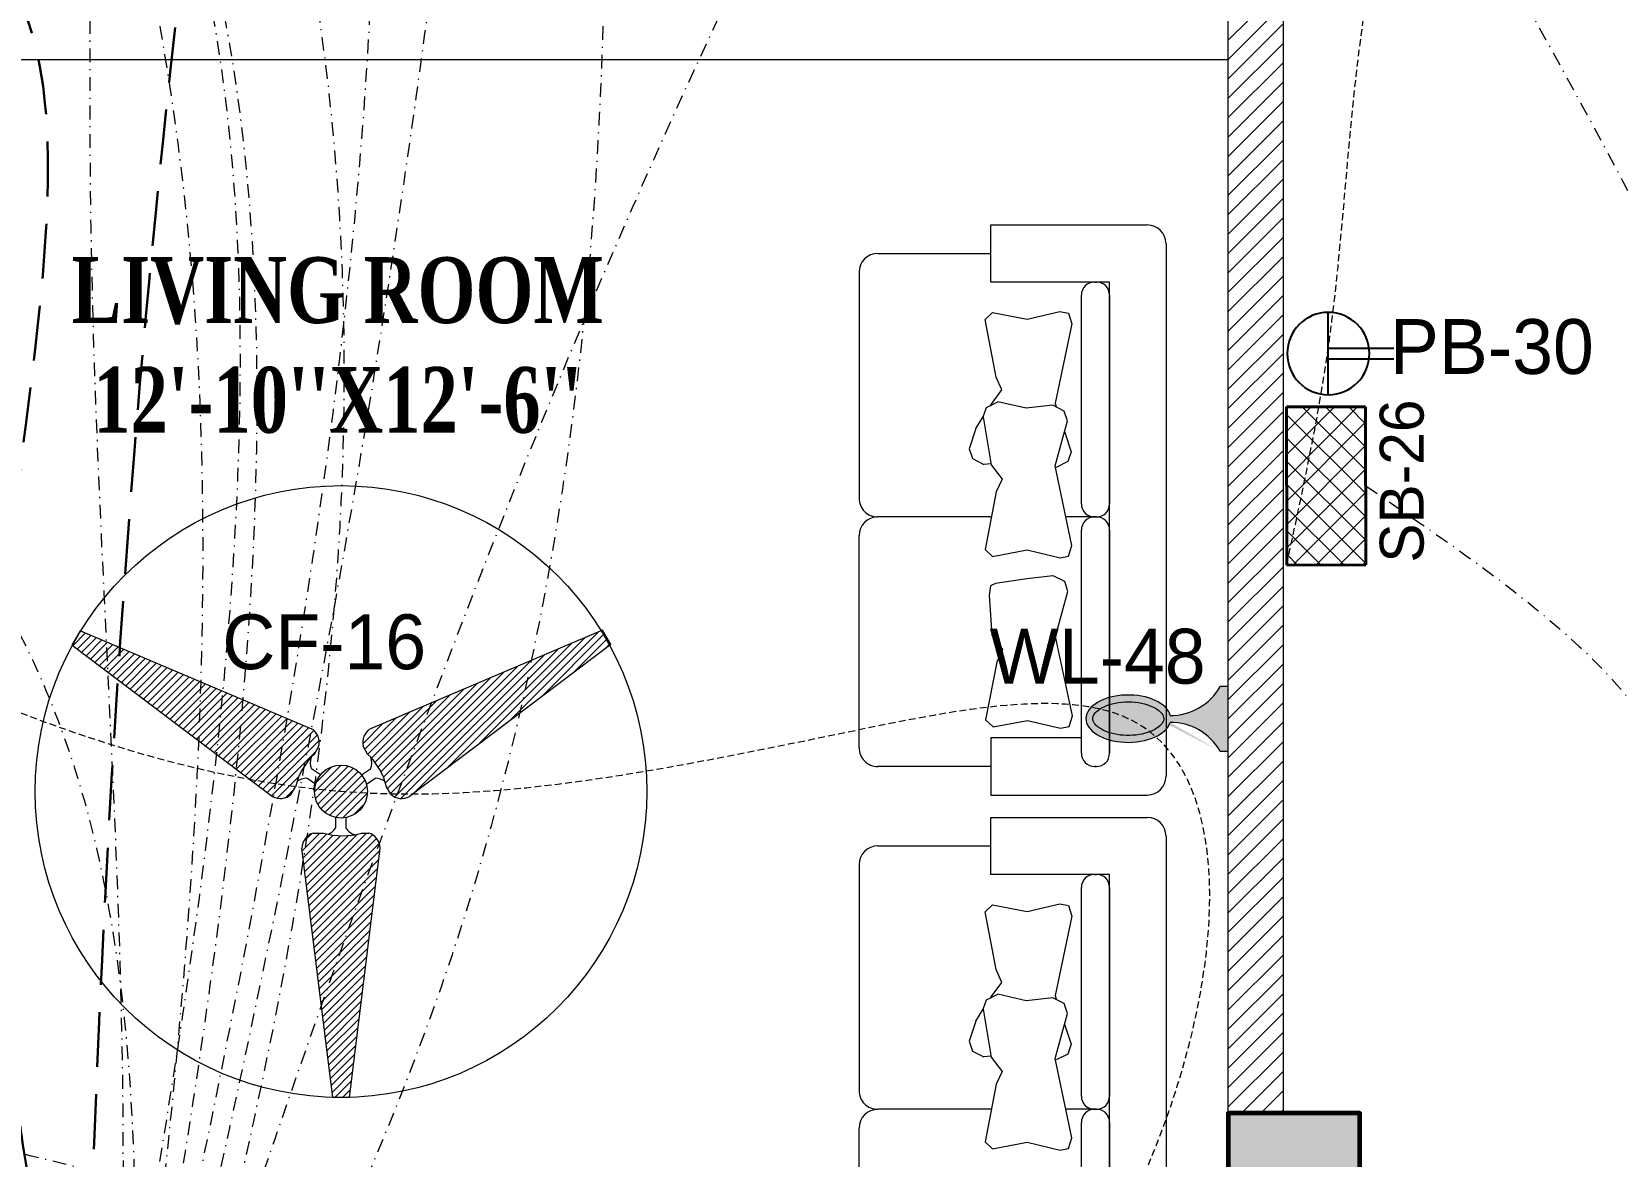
# Model space of a CAD drawing. Header units: inches. Extents: x 109699 to 44449955, y -10987 to 15824140.
# Drawn here: x 196263.5 to 196408.2, y -3661.4 to -3558.9 of the extents above; entities that cross this region are included whole.
import ezdxf

# ---------------------------------------------------------------- set-up
doc = ezdxf.new("R2010")
doc.units = ezdxf.units.IN
doc.header["$LTSCALE"] = 5
doc.header["$MEASUREMENT"] = 0
doc.linetypes.add('DASHDOT', pattern=[1, 0.5, -0.25, 0, -0.25])
doc.linetypes.add('DASHED2', pattern=[0.375, 0.25, -0.125])
doc.layers.get('0').update_dxf_attribs({"color": 123})
for name, color, linetype, lineweight in [('@NORMAL', 7, 'Continuous', 5), ('AC In', 244, 'DASHED2', 30), ('cloumn', 253, 'Continuous', 60), ('E-CF-Ceiling-Fan', 30, 'Continuous', 13), ('E-Con-Point', 5, 'DASHED2', 13), ('E-PB-Socket-5A', 203, 'Continuous', 13), ('E-SB-Switch-Board', 106, 'Continuous', 18), ('E-WL-Wall-Light', 232, 'Continuous', 15), ('ha', 252, 'Continuous', 5), ('SB', 1, 'DASHDOT', 20), ('WALL-1', 8, 'Continuous', 9)]:
    doc.layers.add(name, color=color, linetype=linetype, lineweight=lineweight)
doc.layers.add('FURNITUR', color=7, linetype='Continuous', lineweight=5, true_color=0xe8e8e8)
doc.layers.add('illustr-FURNITURE', color=34, linetype='Continuous')
doc.layers.add('T', color=8, linetype='Continuous')
doc.styles.get("Standard").update_dxf_attribs({"font": 'times.ttf'})
doc.styles.add('style2', font='ARIALN.TTF', dxfattribs={"width": 0.75, "height": 3})
doc.linetypes.add('ZIGZAG', pattern='A,0.0001,-0.2,[131,ltypeshp.shx,S=0.2,R=0,X=-0.2,Y=0],-0.4,[131,ltypeshp.shx,S=0.2,R=180,X=0.2,Y=0],-0.2', length=0.8001)

# ---------------------------------------------------------------- blocks, each defined once
blk = doc.blocks.new('coloumn-01')
at = {"layer": 'ha'}
h = blk.add_hatch(dxfattribs=at)
h.set_pattern_fill('AR-CONC', color=256, scale=0.5)
h.set_pattern_definition([(49.99999999999999, (0, 0), (3.586300913003767, -0.3137606749129755), [0.375, -4.125]), (355, (0, 0), (-0.693756668065, 3.760960668500059), [0.3, -3.3]), (100.45144446, (0.298858405, -0.02614672), (2.89254423363556, 3.447199954843147), [0.3187009599999999, -3.505710559999999]), (46.18420000000001, (0, 1), (5.336206653357862, -0.8275964039653827), [0.5625, -6.1875]), (96.63563549, (0.444683725, 0.931033465), (4.673309728371142, 4.870593003872752), [0.47805171, -5.258568799999999]), (351.1841639899999, (0, 1), (4.673309725273866, 4.870593001349951), [0.45, -4.950000005]), (21, (0.5, 0.75), (2.984535260592308, -2.013094453326694), [0.375, -4.125]), (326.0000000000001, (0.5, 0.75), (1.216576659607909, 3.625750225234265), [0.3, -3.3]), (71.45144474, (0.74871127, 0.58224213), (4.201111883649856, 1.612655764031769), [0.31870095, -3.50571056]), (37.50000000000001, (0, 0), (0.06079927658645334, 1.664469269156557), [0, -3.26, 0, -3.35, 0, -3.3125]), (7.499999999999999, (0, 0), (1.315347687210743, 1.972058559411801), [0, -1.91, 0, -3.185, 0, -1.2625]), (327.5, (-1.115, 0), (2.669112180862045, -0.1127743586718988), [0, -1.25, 0, -3.9, 0, -5.175]), (317.5, (-1.615, 0), (2.915930846711931, 0.5005249116615886), [0, -1.625, 0, -2.59, 0, -3.675])])
h.paths.add_polyline_path([(32128.44739975178, -2546319.049243456), (32092.44739975178, -2546319.049243456), (32092.44739975178, -2546331.049243456), (32128.44739975178, -2546331.049243456)])
h.paths.add_polyline_path([(32128.44739975189, -2546617.132962178), (32098.44739975189, -2546617.132962178), (32098.44739975189, -2546629.132962178), (32128.44739975189, -2546629.132962178)])
h.paths.add_polyline_path([(31978.51966727065, -2546605.132962178), (31966.51966727065, -2546605.132962178), (31966.51966727065, -2546635.132962178), (31978.51966727065, -2546635.132962178)])
h.paths.add_polyline_path([(31821.20333333506, -2546605.132962178), (31809.20333333506, -2546605.132962178), (31809.20333333506, -2546635.132962178), (31821.20333333506, -2546635.132962178)])
h.paths.add_polyline_path([(31689.20328743063, -2546611.133238418), (31677.20328743063, -2546611.133238418), (31677.20328743063, -2546635.133238418), (31689.20328743063, -2546635.133238418)])
h.paths.add_polyline_path([(31417.20347832461, -2546611.132962178), (31405.20347832461, -2546611.132962178), (31405.20347832461, -2546635.132962178), (31417.20347832461, -2546635.132962178)])
h.paths.add_polyline_path([(31435.20347912709, -2546415.348983645), (31405.20347912709, -2546415.348983645), (31405.20347912709, -2546427.348983645), (31435.20347912709, -2546427.348983645)])
h.paths.add_polyline_path([(31633.74647668525, -2546415.348983645), (31603.74647668525, -2546415.348983645), (31603.74647668525, -2546427.348983645), (31633.74647668525, -2546427.348983645)])
h.paths.add_polyline_path([(31821.20245073218, -2546319.049243455), (31809.20245073218, -2546319.049243455), (31809.20245073218, -2546349.049243455), (31821.20245073218, -2546349.049243455)])
h.paths.add_polyline_path([(31996.51966727068, -2546319.049243455), (31966.51966727068, -2546319.049243455), (31966.51966727068, -2546331.049243455), (31996.51966727068, -2546331.049243455)])
h.paths.add_polyline_path([(31581.74648750067, -2546291.049243452), (31541.74648750067, -2546291.049243452), (31541.74648750067, -2546301.049243452), (31581.74648750067, -2546301.049243452)])
h.paths.add_polyline_path([(31485.74647668505, -2546261.049243452), (31475.74647668505, -2546261.049243452), (31475.74647668505, -2546301.049243452), (31485.74647668505, -2546301.049243452)])
h.paths.add_polyline_path([(31581.74648750064, -2546206.049278549), (31521.74648750064, -2546206.049278549), (31521.74648750064, -2546216.049243455), (31581.74648750064, -2546216.049243455)])
h.paths.add_polyline_path([(31435.20347595899, -2546206.049243455), (31405.20347595899, -2546206.049243455), (31405.20347595899, -2546218.049243455), (31435.20347595899, -2546218.049243455)])
h.paths.add_polyline_path([(31435.20347912709, -2546094.049243455), (31405.20347912709, -2546094.049243455), (31405.20347912709, -2546106.049243455), (31435.20347912709, -2546106.049243455)])
h.paths.add_polyline_path([(31583.74647668522, -2546094.049243455), (31547.74647668522, -2546094.049243455), (31547.74647668522, -2546106.049243455), (31583.74647668522, -2546106.049243455)])
h.paths.add_polyline_path([(31775.41359277777, -2546094.049243455), (31763.41359277777, -2546094.049243455), (31763.41359277777, -2546124.049243455), (31775.41359277777, -2546124.049243455)])
h.paths.add_polyline_path([(32059.80123907101, -2546094.049243455), (32047.80123907101, -2546094.049243455), (32047.80123907101, -2546124.049243455), (32059.80123907101, -2546124.049243455)])
h.paths.add_polyline_path([(32058.06771510976, -2545913.633020405), (32028.06771510976, -2545913.633020405), (32028.06771510976, -2545925.633020405), (32058.06771510976, -2545925.633020405)])
h.paths.add_polyline_path([(32048.06771510973, -2545722.712815279), (32036.06771510973, -2545722.712815279), (32036.06771510973, -2545746.712815279), (32048.06771510973, -2545746.712815279)])
h.paths.add_polyline_path([(31799.41359277774, -2545913.633020405), (31763.41359277774, -2545913.633020405), (31763.41359277774, -2545925.633020405), (31799.41359277774, -2545925.633020405)])
h.paths.add_polyline_path([(31591.53986684192, -2545945.049243456), (31561.31223659915, -2545945.049243456), (31561.31223659915, -2545957.049243456), (31591.53986684192, -2545957.049243456)])
h.paths.add_polyline_path([(31435.20347912709, -2545945.049243456), (31405.20347912709, -2545945.049243456), (31405.20347912709, -2545957.049243456), (31435.20347912709, -2545957.049243456)])
h.paths.add_polyline_path([(31429.2035252499, -2545715.383477275), (31405.2035252499, -2545715.383477275), (31405.2035252499, -2545727.383477275), (31429.2035252499, -2545727.383477275)])
h.paths.add_polyline_path([(31605.53986684192, -2545715.383237123), (31581.53986684192, -2545715.383237123), (31581.53986684192, -2545727.383237123), (31605.53986684192, -2545727.383237123)])
h.paths.add_polyline_path([(31775.41359277774, -2545711.610186095), (31763.41359277774, -2545711.610186095), (31763.41359277774, -2545735.610186095), (31775.41359277774, -2545735.610186095)])
at = {"layer": 'cloumn', "elevation": -16.70462349056088}
blk.add_lwpolyline([(31775.41359277777, -2546124.049243455), (31775.41359277777, -2546094.049243455), (31763.41359277777, -2546094.049243455), (31763.41359277777, -2546124.049243455)], close=True, dxfattribs=at)
blk = doc.blocks.new('A$C677D3EAC')
at = {"layer": 'FURNITUR'}
for p, q in [((12.00479866045498, 51.95316647657546), (26.27257498371182, 51.95316647657546)), ((12.00479866045498, 46.7545977087857), (12.00479866045498, 51.95316647657546)), ((1.714798660454107, 49.35388209268422), (12.00479866045498, 49.35388209268422)), ((27.98757498370105, 50.23816647657532), (27.98757498370833, 1.714991515273141)), ((-0.0002013395424000919, 47.63888209268407), (-0.0002013395424000919, 27.05888209268414)), ((22.84257498371153, 46.7545977087857), (12.00479866045498, 46.7545977087857)), ((21.47057498371578, 46.7545977087857), (21.64207498370524, 46.7545977087857)), ((22.84257498370425, 3.799775899162796), (22.84257498370425, 46.7545977087857)), ((20.27007498366584, 26.54438209267664), (20.27007498370949, 45.55409770878578)), ((22.84257498371153, 45.55409770878578), (22.8425749836606, 26.54438209267664)), ((11.49008981315274, 43.32827631189775), (12.16517933704745, 43.96611358265636)), ((12.16517933704745, 43.96611358265636), (15.31559601729532, 43.36579608827378)), ((15.31559601729532, 43.36579608827378), (18.31599273014581, 44.07867291178536)), ((18.31599273014581, 44.07867291178536), (19.10359739428532, 43.92859380628033)), ((19.10359739428532, 43.92859380628033), (19.40363667030761, 42.95307747577226)), ((12.5027240989948, 38.07549475087126), (11.49008981315274, 43.32827631189775)), ((19.40363667030761, 42.95307747577226), (17.86593348672614, 35.7117434773545)), ((13.02779365549941, 36.91237953848213), (12.5027240989948, 38.07549475087126)), ((12.05266419680993, 35.5991841482255), (13.02779365549941, 36.91237953848213)), ((11.33031025100354, 34.46060119444883), (11.61261941229895, 35.30786455647831)), ((11.61261941229895, 35.30786455647831), (12.66275786653569, 35.83314249810883)), ((12.00544753944268, 35.43314440848462), (12.05266419680993, 35.5991841482255)), ((15.24777488336258, 35.24313066369177), (12.66275786653569, 35.83314249810883)), ((17.65718828754325, 35.51486969230791), (15.24777488336258, 35.24313066369177)), ((18.70732674178726, 34.98959175067739), (17.65718828754325, 35.51486969230791)), ((17.86593348672614, 35.7117434773545), (17.97569034616026, 35.37952664570821)), ((19.00736667657475, 34.08911497292229), (18.70732674178726, 34.98959175067739)), ((10.63983892452234, 33.38899892960671), (10.03458546302863, 31.55699145095787)), ((10.63983892452234, 33.38899892960671), (11.33031025100354, 34.46060119444883)), ((11.33031025100354, 34.46060119444883), (12.05985271719692, 30.10290950415674)), ((17.87312200711312, 29.99035017502774), (19.00736667657475, 34.08911497292229)), ((18.72337355450145, 33.1164066199799), (19.32862701599515, 31.28439914133105)), ((10.03458546302863, 31.55699145095787), (10.3346253978234, 30.65651467320276)), ((10.3346253978234, 30.65651467320276), (11.38476385206013, 30.13123673157224)), ((19.02858708120039, 30.38392236357595), (17.97844862696365, 29.85864442194543)), ((19.32862701599515, 31.28439914133105), (19.02858708120039, 30.38392236357595)), ((12.04650223874341, 30.18265437400623), (11.38476385206013, 30.13123673157224)), ((12.05985271719692, 30.10290950415674), (13.0349821758864, 28.78971411390012)), ((19.4108251906946, 22.74901617660998), (17.87312200711312, 29.99035017502774)), ((17.97844862696365, 29.85864442194543), (17.89591218490386, 29.87674181101283)), ((12.50991261938179, 27.62659890151099), (11.49727833353245, 22.3738173404854)), ((13.0349821758864, 28.78971411390012), (12.50991261938179, 27.62659890151099)), ((12.06984914469649, 25.34388209268036), (1.714798660454107, 25.34388209268491)), ((21.47057498365757, 25.34388209267672), (18.85980329597078, 25.34388209267763)), ((21.47057498373033, 25.34388209267672), (21.64207498372707, 25.34388209267672)), ((21.64207498366159, 25.34388209267672), (21.47057498366485, 25.34388209267672)), ((-0.0002013395424000919, 4.314275899168024), (-0.0002013395424000919, 23.62888209268476)), ((20.27007498370949, 3.79977589916416), (20.27007498372404, 24.1433820926768)), ((22.84257498372608, 24.1433820926768), (22.84257498370425, 3.79977589916416)), ((11.49727833353245, 22.3738173404854), (12.17236785743444, 21.73598006972588)), ((12.17236785743444, 21.73598006972588), (15.32278453768231, 22.33629756410846)), ((15.32278453768231, 22.33629756410846), (18.3231812505328, 21.62342074059688)), ((18.3231812505328, 21.62342074059688), (19.11078591466503, 21.77349984610191)), ((19.11078591466503, 21.77349984610191), (19.4108251906946, 22.74901617660998)), ((11.98386482938076, 19.06232831278612), (11.87135034790845, 18.19937131140705)), ((12.43392473156564, 19.28744697104412), (11.98386482938076, 19.06232831278612)), ((15.28969182424771, 19.71016240346398), (12.43392473156564, 19.28744697104412)), ((17.69910522842838, 19.98190143208012), (15.28969182424771, 19.71016240346398)), ((18.74924368267239, 19.4566234904496), (17.69910522842838, 19.98190143208012)), ((19.04928361745988, 18.5561467126945), (18.74924368267239, 19.4566234904496)), ((11.87135034790845, 18.19937131140705), (12.10176965808205, 14.56994124392895)), ((17.91503894799826, 14.45738191479995), (19.04928361745988, 18.5561467126945)), ((12.10176965808205, 14.56994124392895), (13.07689911677153, 13.25674585367233)), ((13.07689911677153, 13.25674585367233), (12.55182956026692, 12.0936306412832)), ((19.45274213157973, 7.216047916382195), (17.91503894799826, 14.45738191479995)), ((12.55182956026692, 12.0936306412832), (11.53919527441758, 6.840849080256703)), ((11.53919527441758, 6.840849080256703), (12.21428479831957, 6.203011809498093)), ((12.21428479831957, 6.203011809498093), (15.36470147856744, 6.803329303880673)), ((15.36470147856744, 6.803329303880673), (18.36509819141793, 6.090452480368185)), ((18.36509819141793, 6.090452480368185), (19.15270285555744, 6.240531585874123)), ((19.15270285555744, 6.240531585874123), (19.45274213157973, 7.216047916382195)), ((20.27007498370949, 5.198560283064126), (12.00479866045498, 5.198560283062761)), ((12.00479866045498, 5.198560283062761), (12.00479866045498, -8.484727004542947e-06)), ((12.00479866045498, 2.599275899167878), (1.714798660446831, 2.599275899171516)), ((21.64207498370524, 2.59927589916424), (21.47057498370123, 2.59927589916424)), ((21.47057498370123, 2.59927589916424), (21.64207498369797, 2.59927589916424)), ((12.00479866045498, -8.484727004542947e-06), (26.27257498371182, -8.484727004542947e-06))]:
    blk.add_line(p, q, dxfattribs=at)
for centre, radius, start, end in [((26.27257498370454, 50.23816647657532), 1.715, 0, 90), ((1.714798660454107, 47.63888209268407), 1.715, 90, 180), ((21.47057498371578, 45.55409770878532), 1.200500000000829, 90, 179.9999999999739), ((21.64207498371252, 45.55409770878578), 1.20049999999992, 0, 90), ((1.714798660454107, 27.05888209268414), 1.715, 180, 270), ((21.47057498366485, 26.5443820926771), 1.200500000000375, 180.0000000000261, 270), ((21.64207498366159, 26.54438209267664), 1.20049999999901, 270, 0), ((1.714798660454107, 23.62888209268476), 1.715, 90, 180), ((21.47057498373033, 24.14338209267726), 1.20049999999901, 90, 180.0000000000261), ((21.64207498372707, 24.14338209267726), 1.200499999999465, 359.999999999974, 90), ((1.714798660446831, 4.314275899171662), 1.715, 180, 270), ((21.47057498370123, 3.799775899163706), 1.200499999999465, 179.9999999999739, 270), ((21.64207498370524, 3.79977589916416), 1.20049999999992, 270, 0), ((26.27257498371182, 1.714991515273141), 1.715, 270, 0)]:
    blk.add_arc(centre, radius, start, end, dxfattribs=at)
blk = doc.blocks.new('A$C4DCB0E22')
h = blk.add_hatch()
h.set_pattern_fill('ANSI37', color=256, scale=15, angle=90.05046403147966, style=0)
h.set_pattern_definition([(135.0504640314797, (0, 0), (-1.324656962164393, -1.326992438783809), []), (225.0504640314796, (0, 0), (1.326992438783809, -1.324656962164393), [])])
h.paths.add_polyline_path([(0.0158499618895469, -4.176303718850249e-06), (-3.779117417224143e-06, 17.9999888419976), (8.999992730033242, 18.00791571250107), (9.015846471040199, 0.007922694199763214)])
at = {"lineweight": 40}
for p, q in [((-3.779117417224143e-06, 17.9999888419976), (8.999992730033242, 18.00791571250107)), ((0.0158499618895469, -4.176303718850249e-06), (-3.779117417224143e-06, 17.9999888419976)), ((9.015846471040199, 0.007922694199763214), (8.999992730033242, 18.00791571250107)), ((0.0158499618895469, -4.176303718850249e-06), (9.015846471040199, 0.007922694199763214))]:
    blk.add_line(p, q, dxfattribs=at)
blk = doc.blocks.new('A$C0EEE0DA8')
at = {"lineweight": 25}
for p, q in [((9.859886922386067, 11.01563311866266), (9.859886922386067, 3.514223118661903)), ((9.859886922386067, 7.754928118662065), (15.8195753665932, 7.754928118662065)), ((9.859886922386067, 6.774928118662501), (15.8195753665932, 6.774928118662501))]:
    blk.add_line(p, q, dxfattribs=at)
blk.add_circle((9.85988692238243, 7.264928118662283), 3.750704999999999, dxfattribs=at)
blk = doc.blocks.new('E-W-LIGHT')
at = {"linetype": 'ByBlock', "ltscale": 0.5}
h = blk.add_hatch(color=256, dxfattribs=at)
h.dxf.hatch_style = 1
h.set_gradient(color1=(255, 255, 255), color2=(255, 255, 0), name='CYLINDER')
edge = h.paths.add_edge_path()
edge.add_spline(control_points=[(-96.71110423948552, 1.235367220396483), (-96.8976251288622, 1.235367220396483), (-97.08530367817384, 1.204590695443009), (-97.49532330615068, 1.060408411101338), (-97.71769888777162, 0.9452617532663472), (-98.18859363857634, 0.6007580769133996), (-98.4360601757027, 0.3712016227401077), (-98.9274233233457, -0.2076466389563343), (-99.17095937526851, -0.5565722783421756), (-99.79256403547286, -1.649000525487912), (-100.1403411294208, -2.496475964584042), (-100.6655547252501, -4.389078901701514), (-100.8435119435345, -5.433326140728264), (-100.996858843053, -7.577941591604359), (-100.9723680002039, -8.677864733885961), (-100.7253955626443, -10.7881619923927), (-100.5027117058065, -11.79805679996582), (-99.90205506231798, -13.59089832466863), (-99.52349327352754, -14.37265162368595), (-98.79708591162027, -15.46144462183512), (-98.46289770719719, -15.83531695936959), (-97.82402795464219, -16.37320808014224), (-97.52292902289115, -16.53708124557815), (-97.0332651008719, -16.69867335386745), (-96.83300356165012, -16.72444707740215), (-96.42760539585558, -16.70413243760904), (-96.21918910161975, -16.65733367471884), (-95.75858057275782, -16.45705756399432), (-95.50712660475898, -16.30138572900886), (-94.98330090317799, -15.85001415615693), (-94.71221849052682, -15.55449414506236), (-94.18744122004225, -14.82684639582039), (-93.93399672563008, -14.39521060388152), (-93.32240182252819, -13.09860869282319), (-93.0057716383552, -12.13470487732181), (-92.57508722519842, -10.03980369670334), (-92.46055768618565, -8.90959698224412), (-92.45565766659526, -6.646794607945969), (-92.56528275998282, -5.514732191470296), (-92.98715107886524, -3.412587944823316), (-93.29985699109132, -2.443281268231641), (-93.99092435031811, -0.9549615958549695), (-94.34810290115182, -0.3877643056552464), (-95.07582621573985, 0.4836147841888085), (-95.44374809115733, 0.7854262440646148), (-96.01798165069457, 1.105607693885873), (-96.24029005175481, 1.180327462172805), (-96.53763867025813, 1.228459302029147), (-96.62438560181026, 1.235367220396483), (-96.71110423948552, 1.235367220396483)], knot_values=[0, 0, 0, 0, 0.194197829587449, 0.194197829587449, 0.388395659174898, 0.388395659174898, 0.582593488762347, 0.582593488762347, 0.776791318349796, 0.776791318349796, 1.110216687407361, 1.110216687407361, 1.443642056464925, 1.443642056464925, 1.77706742552249, 1.77706742552249, 2.110492794580054, 2.110492794580054, 2.443918163637619, 2.443918163637619, 2.701496175378678, 2.701496175378678, 2.959074187119738, 2.959074187119738, 3.169612053741, 3.169612053741, 3.380149920362263, 3.380149920362263, 3.590687786983526, 3.590687786983526, 3.801225653604789, 3.801225653604789, 4.011763520226051, 4.011763520226051, 4.360140390670959, 4.360140390670959, 4.708517261115867, 4.708517261115867, 5.056894131560775, 5.056894131560775, 5.405271002005684, 5.405271002005684, 5.69307956715584, 5.69307956715584, 5.980888132305996, 5.980888132305996, 6.192897451070847, 6.192897451070847, 6.283185307179586, 6.283185307179586, 6.283185307179586, 6.283185307179586], degree=3, periodic=0)
at = {"layer": 'E-WL-Wall-Light', "linetype": 'ByBlock', "ltscale": 0.5}
h = blk.add_hatch(color=256, dxfattribs=at)
h.dxf.hatch_style = 1
edge = h.paths.add_edge_path()
edge.add_ellipse((-96.71110423948552, -7.740473765769313), major_axis=(0, 10.71660606041263), ratio=0.559300439547623, start_angle=187.7376784571124, end_angle=531.0374031504149)
edge.add_arc((-112.001170541625, -18.46997501720373), 14.35701343791298, -60.53601194170483, 0.5736542653427819, ccw=False)
edge.add_line((-104.9392941575301, -30.97012448799713), (-104.939294157532, -33.06572841662167))
edge.add_line((-104.939294157532, -33.06572841662167), (-88.60969415754215, -33.06572841666017))
edge.add_line((-88.60969415754215, -33.06572841666017), (-88.60969415754002, -30.97012448799946))
edge.add_arc((-81.54781777344922, -18.46997501720374), 14.35701343791298, 179.559619270027, 240.5360119417236, ccw=False)
edge = h.paths.add_edge_path(flags=16)
edge.add_spline(control_points=[(-96.71110423948552, 1.235367220396483), (-96.8976251288622, 1.235367220396483), (-97.08530367817384, 1.204590695443009), (-97.49532330615068, 1.060408411101338), (-97.71769888777162, 0.9452617532663472), (-98.18859363857634, 0.6007580769133996), (-98.4360601757027, 0.3712016227401077), (-98.9274233233457, -0.2076466389563343), (-99.17095937526851, -0.5565722783421756), (-99.79256403547286, -1.649000525487912), (-100.1403411294208, -2.496475964584042), (-100.6655547252501, -4.389078901701514), (-100.8435119435345, -5.433326140728264), (-100.996858843053, -7.577941591604359), (-100.9723680002039, -8.677864733885961), (-100.7253955626443, -10.7881619923927), (-100.5027117058065, -11.79805679996582), (-99.90205506231798, -13.59089832466863), (-99.52349327352754, -14.37265162368595), (-98.79708591162027, -15.46144462183512), (-98.46289770719719, -15.83531695936959), (-97.82402795464219, -16.37320808014224), (-97.52292902289115, -16.53708124557815), (-97.0332651008719, -16.69867335386745), (-96.83300356165012, -16.72444707740215), (-96.42760539585558, -16.70413243760904), (-96.21918910161975, -16.65733367471884), (-95.75858057275782, -16.45705756399432), (-95.50712660475898, -16.30138572900886), (-94.98330090317799, -15.85001415615693), (-94.71221849052682, -15.55449414506236), (-94.18744122004225, -14.82684639582039), (-93.93399672563008, -14.39521060388152), (-93.32240182252819, -13.09860869282319), (-93.0057716383552, -12.13470487732181), (-92.57508722519842, -10.03980369670334), (-92.46055768618565, -8.90959698224412), (-92.45565766659526, -6.646794607945969), (-92.56528275998282, -5.514732191470296), (-92.98715107886524, -3.412587944823316), (-93.29985699109132, -2.443281268231641), (-93.99092435031811, -0.9549615958549695), (-94.34810290115182, -0.3877643056552464), (-95.07582621573985, 0.4836147841888085), (-95.44374809115733, 0.7854262440646148), (-96.01798165069457, 1.105607693885873), (-96.24029005175481, 1.180327462172805), (-96.53763867025813, 1.228459302029147), (-96.62438560181026, 1.235367220396483), (-96.71110423948552, 1.235367220396483)], knot_values=[0, 0, 0, 0, 0.194197829587449, 0.194197829587449, 0.388395659174898, 0.388395659174898, 0.582593488762347, 0.582593488762347, 0.776791318349796, 0.776791318349796, 1.110216687407361, 1.110216687407361, 1.443642056464925, 1.443642056464925, 1.77706742552249, 1.77706742552249, 2.110492794580054, 2.110492794580054, 2.443918163637619, 2.443918163637619, 2.701496175378678, 2.701496175378678, 2.959074187119738, 2.959074187119738, 3.169612053741, 3.169612053741, 3.380149920362263, 3.380149920362263, 3.590687786983526, 3.590687786983526, 3.801225653604789, 3.801225653604789, 4.011763520226051, 4.011763520226051, 4.360140390670959, 4.360140390670959, 4.708517261115867, 4.708517261115867, 5.056894131560775, 5.056894131560775, 5.405271002005684, 5.405271002005684, 5.69307956715584, 5.69307956715584, 5.980888132305996, 5.980888132305996, 6.192897451070847, 6.192897451070847, 6.283185307179586, 6.283185307179586, 6.283185307179586, 6.283185307179586], degree=3, periodic=0)
for p, q in [((-104.9392941575301, -30.97012448799713), (-104.939294157532, -33.06572841662167)), ((-88.60969415754215, -33.06572841666017), (-88.60969415754002, -30.97012448803655)), ((-104.939294157532, -33.06572841662167), (-88.60969415754215, -33.06572841666017))]:
    blk.add_line(p, q)
at = {"linetype": 'ByBlock', "ltscale": 0.5}
for centre, start, end in [((-112.001170541625, -18.46997501720374), 299.4639880582952, 0.5736542653427851), ((-81.54781777344922, -18.46997501720374), 179.4263457346572, 240.5360119417045)]:
    blk.add_arc(centre, 14.35701343791298, start, end, dxfattribs=at)
blk.add_ellipse((-96.71110423948552, -7.740473765769313), major_axis=(0, 10.71660606041263), ratio=0.559300439547623, start_param=3.276640619127039, end_param=9.268351136215248, dxfattribs=at)
blk.add_open_spline([(-96.71110423948552, 1.235367220396483), (-96.8976251288622, 1.235367220396483), (-97.08530367817384, 1.204590695443009), (-97.49532330615068, 1.060408411101338), (-97.71769888777162, 0.9452617532663472), (-98.18859363857634, 0.6007580769133996), (-98.4360601757027, 0.3712016227401077), (-98.9274233233457, -0.2076466389563343), (-99.17095937526851, -0.5565722783421756), (-99.79256403547286, -1.649000525487912), (-100.1403411294208, -2.496475964584042), (-100.6655547252501, -4.389078901701514), (-100.8435119435345, -5.433326140728264), (-100.996858843053, -7.577941591604359), (-100.9723680002039, -8.677864733885961), (-100.7253955626443, -10.7881619923927), (-100.5027117058065, -11.79805679996582), (-99.90205506231798, -13.59089832466863), (-99.52349327352754, -14.37265162368595), (-98.79708591162027, -15.46144462183512), (-98.46289770719719, -15.83531695936959), (-97.82402795464219, -16.37320808014224), (-97.52292902289115, -16.53708124557815), (-97.0332651008719, -16.69867335386745), (-96.83300356165012, -16.72444707740215), (-96.42760539585558, -16.70413243760904), (-96.21918910161975, -16.65733367471884), (-95.75858057275782, -16.45705756399432), (-95.50712660475898, -16.30138572900886), (-94.98330090317799, -15.85001415615693), (-94.71221849052682, -15.55449414506236), (-94.18744122004225, -14.82684639582039), (-93.93399672563008, -14.39521060388152), (-93.32240182252819, -13.09860869282319), (-93.0057716383552, -12.13470487732181), (-92.57508722519842, -10.03980369670334), (-92.46055768618565, -8.90959698224412), (-92.45565766659526, -6.646794607945969), (-92.56528275998282, -5.514732191470296), (-92.98715107886524, -3.412587944823316), (-93.29985699109132, -2.443281268231641), (-93.99092435031811, -0.9549615958549695), (-94.34810290115182, -0.3877643056552464), (-95.07582621573985, 0.4836147841888085), (-95.44374809115733, 0.7854262440646148), (-96.01798165069457, 1.105607693885873), (-96.24029005175481, 1.180327462172805), (-96.53763867025813, 1.228459302029147), (-96.62438560181026, 1.235367220396483), (-96.71110423948552, 1.235367220396483)], degree=3, knots=[0, 0, 0, 0, 0.194197829587449, 0.194197829587449, 0.388395659174898, 0.388395659174898, 0.582593488762347, 0.582593488762347, 0.776791318349796, 0.776791318349796, 1.110216687407361, 1.110216687407361, 1.443642056464925, 1.443642056464925, 1.77706742552249, 1.77706742552249, 2.110492794580054, 2.110492794580054, 2.443918163637619, 2.443918163637619, 2.701496175378678, 2.701496175378678, 2.959074187119738, 2.959074187119738, 3.169612053741, 3.169612053741, 3.380149920362263, 3.380149920362263, 3.590687786983526, 3.590687786983526, 3.801225653604789, 3.801225653604789, 4.011763520226051, 4.011763520226051, 4.360140390670959, 4.360140390670959, 4.708517261115867, 4.708517261115867, 5.056894131560775, 5.056894131560775, 5.405271002005684, 5.405271002005684, 5.69307956715584, 5.69307956715584, 5.980888132305996, 5.980888132305996, 6.192897451070847, 6.192897451070847, 6.283185307179586, 6.283185307179586, 6.283185307179586, 6.283185307179586], dxfattribs=at)
blk = doc.blocks.new('1')
at = {"layer": 'E-CF-Ceiling-Fan', "linetype": 'ByBlock', "ltscale": 0.5}
h = blk.add_hatch(dxfattribs=at)
h.set_pattern_fill('ANSI31', color=256, scale=10)
h.set_pattern_definition([(45, (0, 0), (-0.8838834764831843, 0.8838834764831844), [])])
edge = h.paths.add_edge_path()
edge.add_line((209066.544903523, -13067.11685315647), (209064.6438415694, -13070.41407147769))
edge.add_line((209064.6438415694, -13070.41407147769), (209110.249472843, -13104.88204089217))
edge.add_ellipse((209112.0161950886, -13101.65334947437), major_axis=(2.602475337466696, 2.602475337466696), ratio=0.9999999999999906, start_angle=196.3127629962977, end_angle=268.2872464290007)
edge.add_line((209114.5397230216, -13104.33244681023), (209115.4849750511, -13102.69748638713))
edge.add_ellipse((209130.2442591997, -13106.24386666673), major_axis=(10.7334356491749, 10.7334356491749), ratio=0.9999999999981393, start_angle=88.44228272541869, end_angle=121.48902709430789, ccw=False)
edge.add_line((209119.806567247, -13095.22262044099), (209120.8528262952, -13093.41295266685))
edge.add_ellipse((209117.2719126632, -13092.56276837834), major_axis=(2.602475337466932, 2.602475337466932), ratio=0.9999999999995292, start_angle=301.6440633906456, end_angle=373.6185468234727)
edge.add_line((209119.1884486464, -13089.4206917419), (209066.544903523, -13067.11685315647))
edge = h.paths.add_edge_path()
edge.add_ellipse((209131.089283705, -13116.74145270932), major_axis=(2.633110768784475, 2.633110768784475), ratio=0.9999999999997597, start_angle=316.8297377331859, end_angle=387.8389618723904)
edge.add_line((209132.1880164829, -13113.18345735742), (209130.5488454061, -13113.22495130345))
edge.add_ellipse((209126.3035237661, -13098.2962790596), major_axis=(-10.97469841933177, 10.97469841933177), ratio=0.9999999999999191, start_angle=145.1951729281282, end_angle=150.8743574177565, ccw=False)
edge.add_ellipse((209126.3035237661, -13098.2962790596), major_axis=(-10.97469841933177, 10.97469841933177), ratio=0.9999999999999191, start_angle=122.4336804261327, end_angle=145.1951729281282, ccw=False)
edge.add_ellipse((209126.3035237661, -13098.2962790596), major_axis=(-10.97469841933177, 10.97469841933177), ratio=0.9999999999999191, start_angle=118.5749297277244, end_angle=122.4336804261327, ccw=False)
edge.add_line((209121.9149097344, -13113.18345735741), (209119.5749032555, -13113.18345735741))
edge.add_ellipse((209120.6314155011, -13116.70924926331), major_axis=(2.602635845509655, 2.602635845509654), ratio=0.9999999999987026, start_angle=61.6809744807266, end_angle=133.6503259141647)
edge.add_line((209116.9517537436, -13116.62255417043), (209123.9933819142, -13173.42733947012))
edge.add_line((209123.9933819142, -13173.42733947012), (209127.784032512, -13173.43690240765))
edge.add_line((209127.784032512, -13173.43690240765), (209134.8111659948, -13116.62255417052))
h.paths.add_polyline_path([(209119.8508739552, -13103.74154532349, 1), (209131.9120457831, -13103.74154532349, 1)])
edge = h.paths.add_edge_path()
edge.add_line((209187.3717421067, -13070.20410122277), (209185.4890127634, -13066.97304093389))
edge.add_line((209185.4890127634, -13066.97304093389), (209132.574471092, -13089.4206917419))
edge.add_ellipse((209134.4910070752, -13092.56276837834), major_axis=(-2.602475337469112, 2.602475337469112), ratio=0.9999999999994945, start_angle=-13.61854682341294, end_angle=58.35593660933898)
edge.add_line((209130.9100934432, -13093.41295266685), (209131.9563524914, -13095.22262044099))
edge.add_ellipse((209121.5186605386, -13106.24386666673), major_axis=(10.73343564915542, 10.73343564915542), ratio=0.999999999999095, start_angle=328.5109729056215, end_angle=361.55771727458557, ccw=False)
edge.add_line((209136.2779446873, -13102.69748638713), (209137.2231967167, -13104.33244681019))
edge.add_ellipse((209139.7467246498, -13101.65334947437), major_axis=(-2.602475337469201, 2.602475337469201), ratio=0.9999999999990601, start_angle=91.71275357099776, end_angle=163.2982999863874)
edge.add_line((209141.4914892536, -13104.89395933078), (209187.3717421067, -13070.20410122277))
at = {"layer": 'E-CF-Ceiling-Fan', "ltscale": 10}
for p, q in [((209064.6438415694, -13070.41407147769), (209066.544903523, -13067.11685315647)), ((209066.544903523, -13067.11685315647), (209119.1884486464, -13089.42069174189)), ((209185.4947354289, -13066.97061323832), (209132.574471092, -13089.42069174189)), ((209187.3717421067, -13070.20410122277), (209185.4890127634, -13066.97304093388)), ((209064.6438415694, -13070.41407147769), (209110.249472843, -13104.88204089212)), ((209187.3717421067, -13070.20410122277), (209141.4914892536, -13104.8939593308)), ((209119.8065672471, -13095.2226204409), (209120.8528262952, -13093.41295266684)), ((209131.9563524913, -13095.2226204409), (209130.9100934432, -13093.41295266684)), ((209121.1873655701, -13099.95559165538), (209119.1343670181, -13098.56426171081)), ((209130.5755541683, -13099.95559165538), (209132.6285527202, -13098.56426171081)), ((209114.5397230216, -13104.33244681025), (209115.484975051, -13102.69748638717)), ((209120.0894197592, -13102.06218894969), (209118.0923406337, -13100.70875594979)), ((209131.6734999792, -13102.06218894969), (209133.6705791047, -13100.70875594979)), ((209137.2231967167, -13104.33244681025), (209136.2779446873, -13102.69748638717)), ((209124.6292368371, -13109.64068966342), (209124.6292368371, -13112.08558296959)), ((209126.9897148455, -13109.6694233058), (209126.9897148455, -13112.08558296959)), ((209119.5749032554, -13113.18345735741), (209121.9149097344, -13113.18345735741)), ((209130.5488454059, -13113.22495130345), (209132.1880164829, -13113.18345735741)), ((209123.9933819142, -13173.42733947012), (209116.9517537436, -13116.62255417042)), ((209127.784032512, -13173.43690240765), (209134.8111659948, -13116.62255417039)), ((209127.784032512, -13173.43690240765), (209123.9933819142, -13173.42733947012))]:
    blk.add_line(p, q, dxfattribs=at)
for radius in [69.69809221428028, 6.030585913961706]:
    blk.add_circle((209125.8814598692, -13103.74154532349), radius, dxfattribs=at)
for centre, major_axis, ratio, start_param, end_param in [((209117.2719126632, -13092.56276837834), (2.602475337466931, 2.602475337466931), 0.9999999999995293, 5.264682075261256, 6.520873788586199), ((209134.4910070752, -13092.56276837834), (-2.602475337469112, 2.602475337469112), 0.9999999999994945, -0.2376884814055706, 1.018503231918061), ((209130.2442591997, -13106.24386666673), (10.7334356491749, 10.7334356491749), 0.9999999999981393, 1.543609031538261, 2.120383527840273), ((209122.7572162564, -13097.18760929776), (-2.740456939066795, 2.740456939066795), 0.9999999999999716, 0.4622372466417044, 1.148537865656782), ((209121.5186605386, -13106.24386666673), (10.73343564915542, 10.73343564915542), 0.999999999999095, 5.733598106132978, 6.310372602436297), ((209129.0057034835, -13097.18760929378), (-2.740456939069299, 2.740456939069299), 0.9999999999990347, 3.56385111362636, 4.25015173105463), ((209118.1560665238, -13104.58382336606), (2.740456939070688, 2.740456939070688), 0.9999999999982624, 0.801841786050358, 1.428905426830904), ((209133.6068532084, -13104.58382336598), (-2.740456939075534, 2.740456939075535), 0.999999999998016, -1.428905429243861, -0.8018417876198008), ((209112.0161950886, -13101.65334947437), (2.602475337466696, 2.602475337466696), 0.9999999999999905, 3.426304077972683, 4.682495791295461), ((209139.7467246498, -13101.65334947437), (-2.602475337469201, 2.602475337469201), 0.9999999999990602, 1.600689515884098, 2.85688122920773), ((209120.6314155011, -13116.70924926331), (2.602635845509655, 2.602635845509654), 0.9999999999987026, 1.076536090527279, 2.332638233565674), ((209126.3035237661, -13098.2962790596), (-10.97469841933177, 10.97469841933177), 0.999999999999919, 2.069522934069694, 2.63325429377058), ((209121.4571744064, -13109.85887499457), (-2.740456939059593, 2.740456939059593), 0.9999999999952948, 2.745104486731238, 3.314940694839574), ((209130.1617772753, -13109.85887499338), (2.740456939059473, 2.740456939059473), 0.9999999999984862, 2.968244612714574, 3.636223092052213), ((209131.089283705, -13116.74145270932), (2.633110768784475, 2.633110768784475), 0.9999999999997595, 5.52972209167421, 6.769066852189965)]:
    blk.add_ellipse(centre, major_axis=major_axis, ratio=ratio, start_param=start_param, end_param=end_param, dxfattribs=at)

msp = doc.modelspace()

# ---------------------------------------------------------------- hatches: boundary and pattern name
at = {"layer": 'ha'}
h = msp.add_hatch(dxfattribs=at)
h.set_pattern_fill('ANSI31', scale=10, angle=-7.63333123551244e-14, style=0)
h.set_pattern_definition([(44.99999999999989, (142732.3835256985, 2531118.532197352), (-0.8838834764831833, 0.8838834764831855), [])])
h.paths.add_polyline_path([(196372.6306810349, -3489.007518243538), (196377.6306810349, -3489.007518243538), (196377.6306810349, -3657.423741294564), (196372.6306810349, -3657.423741294564)])

# ---------------------------------------------------------------- linework, layer by layer
at = {"layer": '@NORMAL', "linetype": 'ZIGZAG', "ltscale": 20}
msp.add_line((196372.6306810349, -3561.423629780327, -0.08036525170875919), (196222.9846228967, -3561.423982412582, 0.4450560134763535), dxfattribs=at)
at = {"layer": 'AC In', "ltscale": 4}
for points in [[(196082.6221734808, -3284.291563189724, 0.1632158499592506), (196091.8613129776, -3287.238904500024, 0.5995353207297001), (196168.3613129775, -3323.000031214906), (196172.8613129775, -3396.500031214906), (196196.3613129775, -3457.500031214906), (196281.3613129775, -3459.000031214906), (196282.8613129775, -3511.000031214906), (196267.8001453565, -3703.472970319033, 0.661896474038659)], [(196402.01953125, -3320.325812981479, 0.2914917373062913), (196394.9765625, -3316.875, 0.2914917373062913), (196386.36328125, -3342.4765625), (196406.88671875, -3422.91015625), (196417.33203125, -3608.0703125), (196402.4573001974, -3721.899687164535, 0.02149834795460137), (196308.1016223315, -3722.321839887185, 0.719608654580174)], [(196649.4161035242, -3412.666188750646, 0.263215849960531), (196648.765767596, -3403.198516255516, 0.3650851247148239), (196644.3828125, -3403.19921875, 0.0857903163960998), (196555.6989236982, -3429.703235172976), (196541.4640577714, -3493.078742771762), (196430.8844353982, -3610.641529816279), (196405.8084689573, -3718.97546096455), (196308.1016223315, -3722.321839887185, 0.719608654580174)], [(196058.8533602939, -3612.282789076627, 0.5399202145239472), (196043.953125, -3599.21875, 0.5399202145239472), (196046.3496509563, -3564.61328125, -0.7216255120085224), (196059.4719362327, -3556.519579008675, 0.3363313430883146), (196065.8613129775, -3555.500031214906), (196093.8613129775, -3553.500031214906), (196233.8613129775, -3546.500031214906), (196255.8613129775, -3549.000031214906), (196261.3613129775, -3608.500031214906), (196272.7565341451, -3704.358088802193, 0.6324019505680595)]]:
    msp.add_spline(points, degree=3, dxfattribs=at)
at = {"layer": 'E-Con-Point', "ltscale": 0.5}
for points in [[(196377.9458459126, -3607.473830263789, 0.8603813970198573), (196381.7468175511, -3587.712387087111, 0.4348530751231297), (196386.750404548, -3548.241487371485, 0.3632158499513949), (196404.8970540233, -3513.02868894146, 0.6959045948140233), (196444.1897318451, -3492.499519736459, 0.860381397019836), (196469.0172079397, -3492.499519736459, 0.860381397019836), (196462.5584765685, -3548.42468048812, 0.06434273729709616), (196547.6978749491, -3540.669132826242, 0.06434273729709616), (196558.1707818818, -3552.483003406859, 0.2632158499400248)], [(196299.0773658828, -3705.180953545786, 0.5572276877756901), (196306.8613129775, -3712.000031214906), (196312.1164161643, -3707.342425073739, 0.2559792069056508), (196318.4671530632, -3701.678169188168, 0.0857903163960998), (196349.8613129775, -3685.000031214906), (196363.5109575218, -3621.477207415756, 0.3632158499513949), (196338.9649877595, -3622.500034566486, 0.0857903163960998), (196291.7404894327, -3628.120903176862, 0.08579031639609269), (196223.4530150405, -3602.000031214906, 0.4104924169138151)]]:
    msp.add_spline(points, degree=3, dxfattribs=at)
at = {"layer": 'SB', "ltscale": 0.5}
for points in [[(196181.982534455, -3287.508454122663, 0.3422798236915625), (196186.8613129775, -3324.000031214906), (196224.8910262812, -3419.357415078355, -16.71806197509223), (196252.7174792461, -3423.37881078842, -16.5590294638172), (196264.3984375, -3480.500031214906), (196276.8613129775, -3569.000031214906), (196270.7345086658, -3704.358088802134, 0.661896474038659)], [(196556.4078256201, -3313.566223559079, 0.263215849959245), (196534.277410602, -3482.620924584935), (196431.753867945, -3627.978368512984), (196408.0661569314, -3719.028374020028), (196331.5675651239, -3723.048388819456, 0.8619938400189693)], [(196401.7071141321, -3321.792124718188, 0.2914917373062913), (196408.5245592138, -3361.162723657766), (196474.2919545005, -3424.820577906958), (196494.2168857518, -3525.167006849229, 0.0857903163960998), (196415.9985588041, -3680.13436856421), (196394.6247013907, -3724.121067019503), (196311.2437089975, -3722.321839887185, 0.7196086545801741)], [(196368.4240492923, -3332.249326214906, 0.5389798214356802), (196337.1297123901, -3440.743261631721, 0.5389798214356802), (196346.8992030646, -3487.481465665307, 0.0857903163960998), (196324.3613222235, -3561.423743524271, 0.08911296837862437), (196270.7345086658, -3704.358088802134, 0.661896474038656)], [(196050.4850938574, -3392.231940260411, 0.3916249774238167), (196051.2367710363, -3390.11328125, 0.3916249774238167), (196054.4705529546, -3388.203125, 0.3916249774238167), (196156.8613129775, -3393.500031214906), (196192.8613129775, -3451.000031214906), (196289.3613129775, -3462.500031214906), (196300.8613129775, -3547.500031214906), (196271.5883827769, -3702.740318332511, 0.661896474038659)], [(196051.5119457413, -3377.639641183636, 0.4808857720657059), (196162.8608660564, -3428.80139941549, 0.4266796893144034), (196181.8613129775, -3451.500031214906), (196253.6857779069, -3503.82810545027, 0.0857903163960998), (196269.9706123073, -3704.358088802134, 0.661896474038659)], [(196253.3613129775, -3402.000031214906), (196268.2982277545, -3425.5), (196269.9706123073, -3704.358088802134, 0.6618964740386553)], [(196271.5875827597, -3706.560600142154, 0.661896474038659), (196290.2982476048, -3561.42382379193, 0.2087115998756863), (196288.7982277545, -3443.5), (196302.4648756114, -3427.822975111214, 0.2377872779188444)], [(196272.3486024968, -3707.694964344659, 0.5745059862813484), (196300.8613129775, -3646.000031214906), (196309.3614186689, -3443.620030981094, 0.263215849959245)], [(196112.4804687493, -3449.996007967251, 0.3497280545239393), (196126.1505154507, -3450.976008021015, 0.3497280545239393), (196263.1996113736, -3514.354261825117, 0.0857903163960998), (196268.8613129775, -3571.000031214906), (196271.8613129775, -3659.000031214906), (196270.7345086658, -3704.358088802134, 0.6618964740386561)], [(196647.4144365788, -3460.745580529205, 0.2632158499592521), (196576.0412103531, -3511.420015027026, 0.2632158499592521), (196550.5271474522, -3511.926459345868), (196509.6292106475, -3595.82835289797), (196453.2894142823, -3613.648521643194), (196412.491043815, -3701.025757611005), (196315.4070463993, -3723.175394966576, 0.719608654580174)], [(196381.495381926, -3464.023437497754, 0.3490061663553519), (196383.26953125, -3478.231188532274), (196381.37998567, -3497.146169155016, 0.1468167250366085), (196420.9533314944, -3600.066677865198), (196407.9560949972, -3713.849360536977), (196315.8492378663, -3719.080902115922, 0.7196086545801741)], [(196113.3613129775, -3478.000031214906), (196126.3613129775, -3478.500031214906), (196253.8613129775, -3508.000031214906), (196267.6789232319, -3704.358088802134, 0.661896474038659)], [(196569.2308683034, -3480.511407149101), (196530.3015650631, -3491.247584648157), (196507.5678187004, -3580.248206089967), (196430.1860527129, -3667.623610037528), (196412.679397228, -3715.613380506682), (196307.9453135618, -3719.146288297424, 0.7196086545801741)], [(196331.5675651238, -3723.048388819456, 0.8619938400189694), (196384.2868221941, -3726.785578825413, 0.8619938400189694), (196414.3586927182, -3607.195284192774, 0.8619938400189694), (196436.6519076795, -3514.223704974447), (196468.6058940105, -3480.943871694184)], [(196331.5675651238, -3723.048388819456, 0.8619938400189692), (196362.3496065301, -3737.566586937657), (196415.7021291103, -3686.692893296091), (196530.0272612221, -3575.1734022294), (196569.4810606382, -3562.680856139345), (196575.9042296052, -3544.004349920085, 0.1785524209039124)], [(196210.7771844348, -3567.499981465809, 0.0857903163960998), (196257.7982277545, -3606), (196271.5875827597, -3706.560600142154, 0.661896474038659)], [(196385.1542673632, -3600.265409131002, 0.8603813970198573), (196414.1374341908, -3627.818443921689), (196406.6759158507, -3682.917638388728), (196399.515365841, -3715.670280900351), (196353.6283329077, -3727.135925756902), (196324.5583663822, -3735.876817671062), (196308.1016223315, -3722.321839887185, 0.7196086545801741)], [(196308.1016223315, -3722.321839887185, 0.7196086545801741), (196364.8423877598, -3733.080997102929, 0.7196086545801741), (196443.2982277545, -3690.3828125), (196484.9622902545, -3636.12109375), (196540.0285687771, -3626.256813285379, 0.07855242090380443)], [(196272.3486024968, -3707.694964344659, 0.5745059862805206), (196276.3613129775, -3666.000031214906), (196251.8671875, -3657.500031214906), (196227.2460064054, -3636.249324529975, -16.5590294638172), (196201.7400915, -3660.67303633594, 0.2759286585245668)]]:
    msp.add_spline(points, degree=3, dxfattribs=at)
at = {"layer": 'WALL-1', "elevation": 0.3632158499513949}
msp.add_lwpolyline([(196372.6306810349, -3489.007518243538), (196377.6306810349, -3489.007518243538), (196377.6306810349, -3657.423741294564), (196372.6306810349, -3657.423741294564)], close=True, dxfattribs=at)

# ---------------------------------------------------------------- block references
at = {"layer": '@NORMAL'}
msp.add_blockref('coloumn-01', (164609.2171258143, 2542436.625502162, 16.96783934052013), dxfattribs=at)
at = {"layer": 'E-PB-Socket-5A', "xscale": -1, "rotation": 180}
msp.add_blockref('A$C0EEE0DA8', (196371.8869306287, -3580.937458968448, 0.4348530751231297), dxfattribs=at)
at = {"layer": 'E-SB-Switch-Board', "xscale": 0.8002315484918654, "yscale": 0.8002315484918654, "zscale": 0.8002315484918654}
msp.add_blockref('A$C4DCB0E22', (196377.9458459126, -3607.473830263789, 0.8603813970198573), dxfattribs=at)
at = {"layer": 'E-WL-Wall-Light', "xscale": 0.3601041968213394, "yscale": 0.3601041968213394, "zscale": 0.3601041968213394, "rotation": 90}
msp.add_blockref('E-W-LIGHT', (196360.7235734611, -3586.651129723515, 0.3632158499513949), dxfattribs=at)
at = {"layer": 'FURNITUR', "xscale": 0.4, "yscale": 0.4, "zscale": 0.4}
msp.add_blockref('1', (112641.387905485, 1613.375714952533, 0.08579031639609269), dxfattribs=at)
at = {"layer": 'illustr-FURNITURE', "color": 2, "rotation": 359.9996818959455}
for p in [(196338.9651561476, -3628.435136352227, 0.0857903163960998), (196338.9648677055, -3682.423015737933, 0.0857903163960998)]:
    msp.add_blockref('A$C677D3EAC', p, dxfattribs=at)

# ---------------------------------------------------------------- texts
at = {"layer": 'E-CF-Ceiling-Fan', "color": 1, "insert": (196280.9246476743, -3611.967262253993, 0.08579031639609269), "char_height": 5, "width": 24.08470202641911, "attachment_point": 1}
msp.add_mtext('{\\fCentury Gothic|b0|i0|c0|p34;\\C256;CF-16}', dxfattribs=at)
at = {"layer": 'E-PB-Socket-5A', "insert": (196405.9463734306, -3590.134343871487, 0.9946472506889508), "char_height": 5, "width": 24.08470202641911, "attachment_point": 9}
msp.add_mtext('{\\fCentury Gothic|b0|i0|c0|p34;PB-30}', dxfattribs=at)
at = {"layer": 'E-SB-Switch-Board', "insert": (196386.4363747977, -3607.256470284436, 0.4226721419921352), "char_height": 4, "width": 14.72456830652664, "attachment_point": 1, "rotation": 89.99999999999999}
msp.add_mtext('{\\fCentury Gothic|b0|i0|c0|p34;SB-26}', dxfattribs=at)
at = {"layer": 'E-WL-Wall-Light', "insert": (196370.561697009, -3618.353686428501, -15.14339530789873), "char_height": 5, "width": 24.08470202641911, "attachment_point": 9}
msp.add_mtext('{\\fCentury Gothic|b0|i0|c0|p34;WL-48}', dxfattribs=at)
at = {"layer": 'T', "insert": (196291.4415848442, -3595.508480397546, -0.1214475790990548), "char_height": 6, "width": 78.37563708615198, "attachment_point": 8, "style": 'style2'}
msp.add_mtext("{\\fRomantic|b1|i0|c2|p2;LIVING ROOM\\P12'-10''X12'-6''}", dxfattribs=at)

doc.saveas('drawing.dxf')
